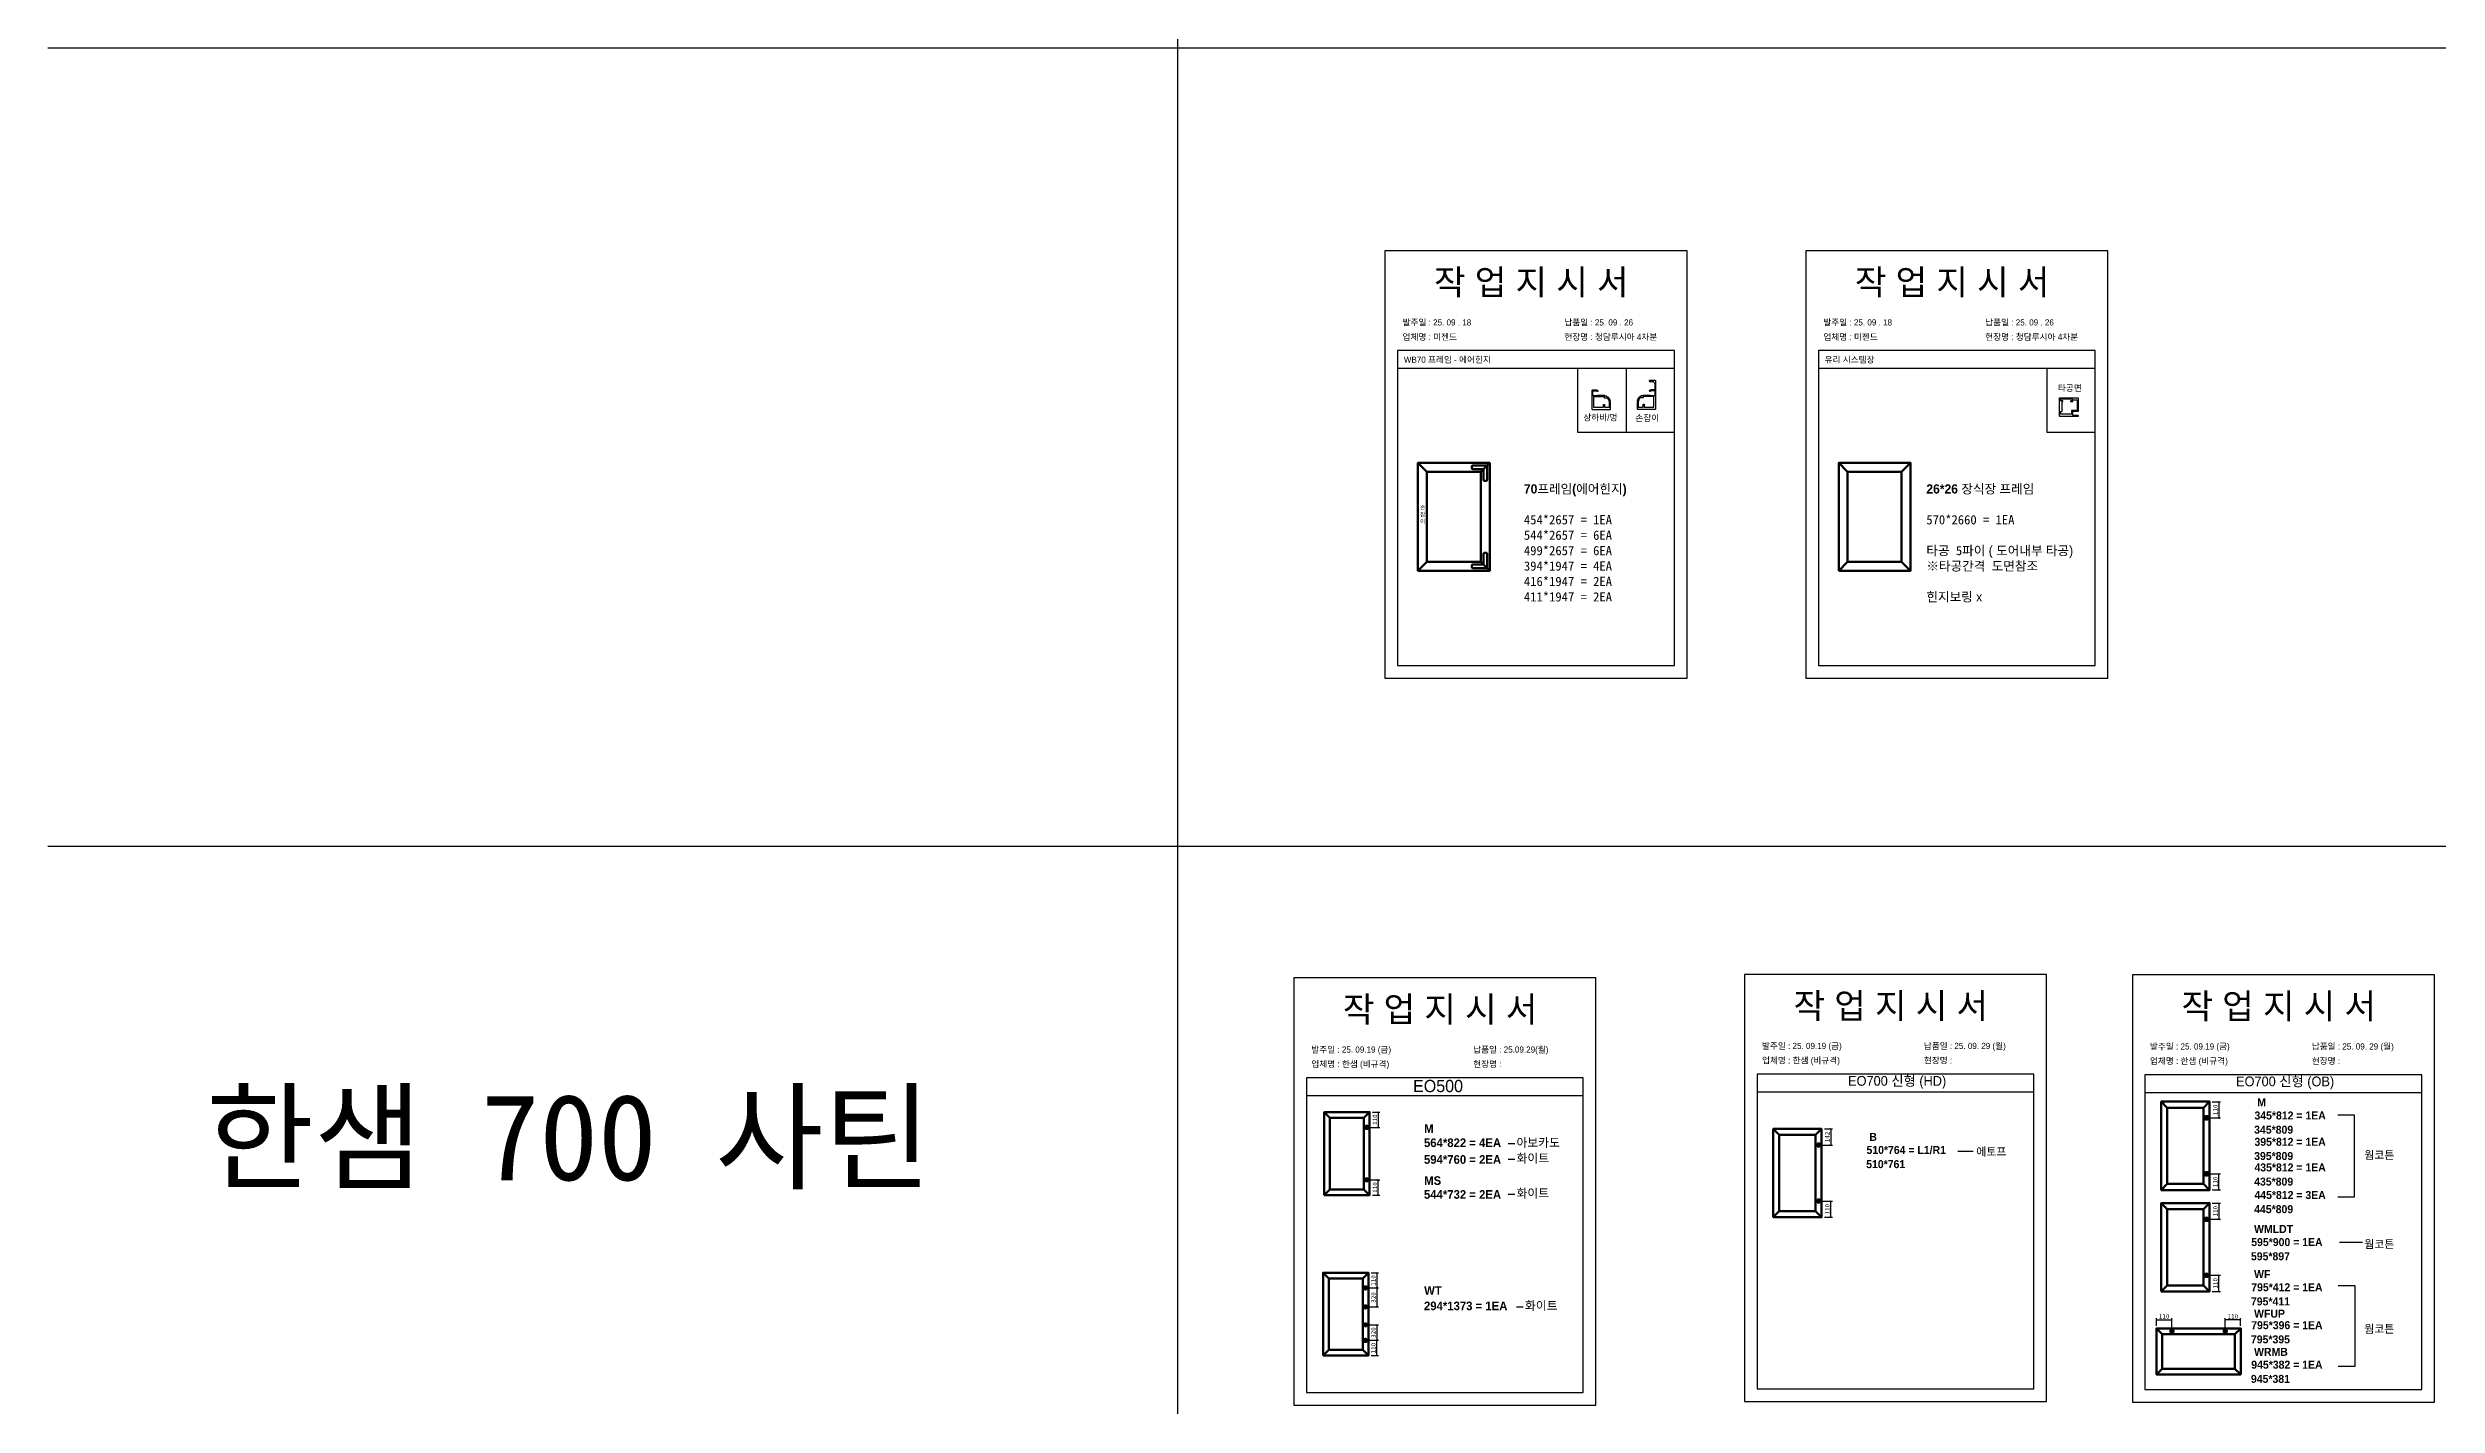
# Model space of a CAD drawing. Header units: millimetres. Extents: x -44117 to 256353, y -2095463 to 65325.
# Drawn here: x 104016 to 117304, y -333208 to -325659 of the extents above; entities that cross this region are included whole.
import ezdxf

# ---------------------------------------------------------------- set-up
doc = ezdxf.new("R2010")
doc.units = ezdxf.units.MM
doc.header["$LTSCALE"] = 10
doc.layers.add('Layer1', color=7, linetype='Continuous', lineweight=70)
doc.styles.add('MtX_Gulim', font='')
doc.styles.get('MtX_Gulim').set_extended_font_data('Gulim', bold=True)
doc.dimstyles.new('ISO-25', dxfattribs={"dimtxt": 2.5, "dimasz": 2.5, "dimexe": 1, "dimexo": 1, "dimtad": 1, "dimtxsty": 'Standard', "dimblk": 'ARCHTICK', "dimcen": 2.5, "dimadec": 0, "dimazin": 0, "dimtfac": 1, "dimtmove": 0, "dimatfit": 3, "dimfxl": 0, "dimarcsym": 0})

# ---------------------------------------------------------------- blocks, each defined once
blk = doc.blocks.new('_ArchTick')
at = {"color": 0, "linetype": 'ByBlock', "const_width": 0.15}
blk.add_lwpolyline([(-0.5, -0.5), (0.5, 0.5)], dxfattribs=at)
blk = doc.blocks.new('*D3401')
at = {"color": 0, "lineweight": -2}
for p, q in [((111366, -331663), (111424, -331663)), ((111382, -331578), (111424, -331578)), ((111414, -331578), (111414, -331663))]:
    blk.add_line(p, q, dxfattribs=at)
at = {"layer": 'Defpoints', "color": 0}
for p in [(111351, -331663), (111367, -331578), (111414, -331663)]:
    blk.add_point(p, dxfattribs=at)
at = {"color": 0, "lineweight": -2, "xscale": 10, "yscale": 10, "zscale": 10}
for p, rotation in [((111414, -331578), 90), ((111414, -331663), 270)]:
    blk.add_blockref('_ArchTick', p, dxfattribs=dict(at, rotation=rotation))
at = {"color": 0, "insert": (111396, -331620), "char_height": 25, "attachment_point": 5, "rotation": 90}
blk.add_mtext('110', dxfattribs=at)
blk = doc.blocks.new('*D3402')
at = {"color": 0, "lineweight": -2}
for p, q in [((111366, -331955), (111424, -331955)), ((111382, -332039), (111424, -332039)), ((111414, -332039), (111414, -331955))]:
    blk.add_line(p, q, dxfattribs=at)
at = {"layer": 'Defpoints', "color": 0}
for p in [(111351, -331955), (111367, -332039), (111414, -331955)]:
    blk.add_point(p, dxfattribs=at)
at = {"color": 0, "lineweight": -2, "xscale": 10, "yscale": 10, "zscale": 10}
for p, rotation in [((111414, -331955), 90), ((111414, -332039), 270)]:
    blk.add_blockref('_ArchTick', p, dxfattribs=dict(at, rotation=rotation))
at = {"color": 0, "insert": (111396, -331997), "char_height": 25, "attachment_point": 5, "rotation": 90}
blk.add_mtext('110', dxfattribs=at)
blk = doc.blocks.new('*D3403')
at = {"color": 0, "lineweight": -2}
for p, q in [((111375, -332472), (111417, -332472)), ((111407, -332472), (111407, -332556)), ((111359, -332556), (111417, -332556))]:
    blk.add_line(p, q, dxfattribs=at)
at = {"layer": 'Defpoints', "color": 0}
for p in [(111360, -332472), (111344, -332556), (111407, -332556)]:
    blk.add_point(p, dxfattribs=at)
at = {"color": 0, "lineweight": -2, "xscale": 10, "yscale": 10, "zscale": 10}
for p, rotation in [((111407, -332472), 90), ((111407, -332556), 270)]:
    blk.add_blockref('_ArchTick', p, dxfattribs=dict(at, rotation=rotation))
at = {"color": 0, "insert": (111388, -332514), "char_height": 25, "attachment_point": 5, "rotation": 90}
blk.add_mtext('110', dxfattribs=at)
blk = doc.blocks.new('*D3404')
at = {"color": 0, "lineweight": -2}
for p, q in [((111359, -332847), (111417, -332847)), ((111407, -332932), (111407, -332847)), ((111375, -332932), (111417, -332932))]:
    blk.add_line(p, q, dxfattribs=at)
at = {"layer": 'Defpoints', "color": 0}
for p in [(111344, -332847), (111407, -332847), (111360, -332932)]:
    blk.add_point(p, dxfattribs=at)
at = {"color": 0, "lineweight": -2, "xscale": 10, "yscale": 10, "zscale": 10}
for p, rotation in [((111407, -332847), 90), ((111407, -332932), 270)]:
    blk.add_blockref('_ArchTick', p, dxfattribs=dict(at, rotation=rotation))
at = {"color": 0, "insert": (111388, -332890), "char_height": 25, "attachment_point": 5, "rotation": 90}
blk.add_mtext('110', dxfattribs=at)
blk = doc.blocks.new('*D3405')
at = {"color": 0, "lineweight": -2}
for p, q in [((111359, -332556), (111417, -332556)), ((111407, -332556), (111407, -332661)), ((111359, -332661), (111417, -332661))]:
    blk.add_line(p, q, dxfattribs=at)
at = {"layer": 'Defpoints', "color": 0}
for p in [(111344, -332556), (111344, -332661), (111407, -332661)]:
    blk.add_point(p, dxfattribs=at)
at = {"color": 0, "lineweight": -2, "xscale": 10, "yscale": 10, "zscale": 10}
for p, rotation in [((111407, -332556), 90), ((111407, -332661), 270)]:
    blk.add_blockref('_ArchTick', p, dxfattribs=dict(at, rotation=rotation))
at = {"color": 0, "insert": (111388, -332609), "char_height": 25, "attachment_point": 5, "rotation": 90}
blk.add_mtext('320', dxfattribs=at)
blk = doc.blocks.new('*D3406')
at = {"color": 0, "lineweight": -2}
for p, q in [((111359, -332761), (111417, -332761)), ((111359, -332847), (111417, -332847)), ((111407, -332761), (111407, -332847))]:
    blk.add_line(p, q, dxfattribs=at)
at = {"layer": 'Defpoints', "color": 0}
for p in [(111344, -332761), (111344, -332847), (111407, -332847)]:
    blk.add_point(p, dxfattribs=at)
at = {"color": 0, "lineweight": -2, "xscale": 10, "yscale": 10, "zscale": 10}
for p, rotation in [((111407, -332761), 90), ((111407, -332847), 270)]:
    blk.add_blockref('_ArchTick', p, dxfattribs=dict(at, rotation=rotation))
at = {"color": 0, "insert": (111388, -332804), "char_height": 25, "attachment_point": 5, "rotation": 90}
blk.add_mtext('320', dxfattribs=at)
blk = doc.blocks.new('*D3407')
at = {"color": 0, "lineweight": -2}
for p, q in [((113896, -331671), (113941, -331671)), ((113931, -331671), (113931, -331761)), ((113879, -331761), (113941, -331761))]:
    blk.add_line(p, q, dxfattribs=at)
at = {"layer": 'Defpoints', "color": 0}
for p in [(113881, -331671), (113864, -331761), (113931, -331761)]:
    blk.add_point(p, dxfattribs=at)
at = {"color": 0, "lineweight": -2, "xscale": 10, "yscale": 10, "zscale": 10}
for p, rotation in [((113931, -331671), 90), ((113931, -331761), 270)]:
    blk.add_blockref('_ArchTick', p, dxfattribs=dict(at, rotation=rotation))
at = {"color": 0, "insert": (113912, -331716), "char_height": 25, "attachment_point": 5, "rotation": 90}
blk.add_mtext('142', dxfattribs=at)
blk = doc.blocks.new('*D3408')
at = {"color": 0, "lineweight": -2}
for p, q in [((113879, -332073), (113941, -332073)), ((113931, -332163), (113931, -332073)), ((113896, -332163), (113941, -332163))]:
    blk.add_line(p, q, dxfattribs=at)
at = {"layer": 'Defpoints', "color": 0}
for p in [(113864, -332073), (113931, -332073), (113881, -332163)]:
    blk.add_point(p, dxfattribs=at)
at = {"color": 0, "lineweight": -2, "xscale": 10, "yscale": 10, "zscale": 10}
for p, rotation in [((113931, -332073), 90), ((113931, -332163), 270)]:
    blk.add_blockref('_ArchTick', p, dxfattribs=dict(at, rotation=rotation))
at = {"color": 0, "insert": (113912, -332118), "char_height": 25, "attachment_point": 5, "rotation": 90}
blk.add_mtext('110', dxfattribs=at)
blk = doc.blocks.new('*D3409')
at = {"color": 0, "lineweight": -2}
for p, q in [((116053, -331520), (116099, -331520)), ((116089, -331520), (116089, -331610)), ((116036, -331610), (116099, -331610))]:
    blk.add_line(p, q, dxfattribs=at)
at = {"layer": 'Defpoints', "color": 0}
for p in [(116038, -331520), (116021, -331610), (116089, -331610)]:
    blk.add_point(p, dxfattribs=at)
at = {"color": 0, "lineweight": -2, "xscale": 10, "yscale": 10, "zscale": 10}
for p, rotation in [((116089, -331520), 90), ((116089, -331610), 270)]:
    blk.add_blockref('_ArchTick', p, dxfattribs=dict(at, rotation=rotation))
at = {"color": 0, "insert": (116070, -331565), "char_height": 25, "attachment_point": 5, "rotation": 90}
blk.add_mtext('110', dxfattribs=at)
blk = doc.blocks.new('*D3410')
at = {"color": 0, "lineweight": -2}
for p, q in [((116036, -331921), (116099, -331921)), ((116089, -332011), (116089, -331921)), ((116053, -332011), (116099, -332011))]:
    blk.add_line(p, q, dxfattribs=at)
at = {"layer": 'Defpoints', "color": 0}
for p in [(116021, -331921), (116089, -331921), (116038, -332011)]:
    blk.add_point(p, dxfattribs=at)
at = {"color": 0, "lineweight": -2, "xscale": 10, "yscale": 10, "zscale": 10}
for p, rotation in [((116089, -331921), 90), ((116089, -332011), 270)]:
    blk.add_blockref('_ArchTick', p, dxfattribs=dict(at, rotation=rotation))
at = {"color": 0, "insert": (116070, -331966), "char_height": 25, "attachment_point": 5, "rotation": 90}
blk.add_mtext('110', dxfattribs=at)
blk = doc.blocks.new('*D3411')
at = {"color": 0, "lineweight": -2}
for p, q in [((115743, -332766), (115743, -332723)), ((115743, -332733), (115829, -332733)), ((115829, -332782), (115829, -332723))]:
    blk.add_line(p, q, dxfattribs=at)
at = {"layer": 'Defpoints', "color": 0}
for p in [(115829, -332733), (115743, -332781), (115829, -332797)]:
    blk.add_point(p, dxfattribs=at)
at = {"color": 0, "lineweight": -2, "xscale": 10, "yscale": 10, "zscale": 10, "rotation": 180}
blk.add_blockref('_ArchTick', (115743, -332733), dxfattribs=at)
at = {"color": 0, "lineweight": -2, "xscale": 10, "yscale": 10, "zscale": 10}
blk.add_blockref('_ArchTick', (115829, -332733), dxfattribs=at)
at = {"color": 0, "insert": (115786, -332714), "char_height": 25, "attachment_point": 5}
blk.add_mtext('110', dxfattribs=at)
blk = doc.blocks.new('*D3412')
at = {"color": 0, "lineweight": -2}
for p, q in [((116125, -332782), (116125, -332723)), ((116211, -332733), (116125, -332733)), ((116211, -332766), (116211, -332723))]:
    blk.add_line(p, q, dxfattribs=at)
at = {"layer": 'Defpoints', "color": 0}
for p in [(116125, -332733), (116125, -332797), (116211, -332781)]:
    blk.add_point(p, dxfattribs=at)
at = {"color": 0, "lineweight": -2, "xscale": 10, "yscale": 10, "zscale": 10, "rotation": 180}
blk.add_blockref('_ArchTick', (116125, -332733), dxfattribs=at)
at = {"color": 0, "lineweight": -2, "xscale": 10, "yscale": 10, "zscale": 10}
blk.add_blockref('_ArchTick', (116211, -332733), dxfattribs=at)
at = {"color": 0, "insert": (116168, -332714), "char_height": 25, "attachment_point": 5}
blk.add_mtext('110', dxfattribs=at)
blk = doc.blocks.new('*D3413')
at = {"color": 0, "lineweight": -2}
for p, q in [((116036, -332174), (116099, -332174)), ((116053, -332084), (116099, -332084)), ((116089, -332084), (116089, -332174))]:
    blk.add_line(p, q, dxfattribs=at)
at = {"layer": 'Defpoints', "color": 0}
for p in [(116021, -332174), (116038, -332084), (116089, -332174)]:
    blk.add_point(p, dxfattribs=at)
at = {"color": 0, "lineweight": -2, "xscale": 10, "yscale": 10, "zscale": 10}
for p, rotation in [((116089, -332084), 90), ((116089, -332174), 270)]:
    blk.add_blockref('_ArchTick', p, dxfattribs=dict(at, rotation=rotation))
at = {"color": 0, "insert": (116070, -332129), "char_height": 25, "attachment_point": 5, "rotation": 90}
blk.add_mtext('110', dxfattribs=at)
blk = doc.blocks.new('*D3414')
at = {"color": 0, "lineweight": -2}
for p, q in [((116036, -332485), (116099, -332485)), ((116053, -332576), (116099, -332576)), ((116089, -332576), (116089, -332485))]:
    blk.add_line(p, q, dxfattribs=at)
at = {"layer": 'Defpoints', "color": 0}
for p in [(116021, -332485), (116038, -332576), (116089, -332485)]:
    blk.add_point(p, dxfattribs=at)
at = {"color": 0, "lineweight": -2, "xscale": 10, "yscale": 10, "zscale": 10}
for p, rotation in [((116089, -332485), 90), ((116089, -332576), 270)]:
    blk.add_blockref('_ArchTick', p, dxfattribs=dict(at, rotation=rotation))
at = {"color": 0, "insert": (116070, -332530), "char_height": 25, "attachment_point": 5, "rotation": 90}
blk.add_mtext('110', dxfattribs=at)

msp = doc.modelspace()

# ---------------------------------------------------------------- linework, layer by layer
at = {"color": 1}
for p, q in [((104015.69829, -325658.66388), (196284.84516, -325658.66388)), ((104015.69829, -325658.66388), (196284.84516, -325658.66388)), ((104015.69829, -330098.6487), (196284.84516, -330098.6487)), ((104015.69829, -330098.6487), (196284.84516, -330098.6487))]:
    msp.add_line(p, q, dxfattribs=at)
for p, q in [((113062.43222, -327343.03474), (111522.43222, -327343.03474)), ((115402.76556, -327343.03474), (113862.76556, -327343.03474)), ((113062.43222, -327443.03474), (111522.43222, -327443.03474)), ((112793.15244, -327443.03474), (112793.15244, -327796.0533)), ((115402.76556, -327443.03474), (113862.76556, -327443.03474)), ((115133.48578, -327443.03474), (115133.48578, -327796.0533)), ((115209.65065, -327622.69221), (115209.65065, -327610.69221)), ((115209.65065, -327610.69221), (115273.65065, -327610.69221)), ((115220.45065, -327622.69221), (115209.65065, -327622.69221)), ((115209.65065, -327696.69221), (115209.65065, -327680.69221)), ((115209.65065, -327680.69221), (115215.65065, -327680.69221)), ((115215.65065, -327626.69221), (115220.45065, -327626.69221)), ((115215.65065, -327626.69221), (115215.65065, -327680.69221)), ((115221.65065, -327625.49221), (115221.65065, -327623.89221)), ((115265.65065, -327623.89221), (115265.65065, -327625.49221)), ((115273.65065, -327622.69221), (115266.85065, -327622.69221)), ((115266.85065, -327626.69221), (115276.45065, -327626.69221)), ((115269.65065, -327677.09221), (115269.65065, -327681.89221)), ((115269.65065, -327681.89221), (115269.65065, -327696.69221)), ((115269.65065, -327681.89221), (115269.65065, -327681.89221)), ((115275.65065, -327675.89221), (115270.85065, -327675.89221)), ((115273.65065, -327610.69221), (115273.65065, -327622.69221)), ((115301.65065, -327675.89221), (115275.65065, -327675.89221)), ((115277.65065, -327625.49221), (115277.65065, -327616.69221)), ((115277.65065, -327616.69221), (115301.65065, -327616.69221)), ((115301.65065, -327616.69221), (115301.65065, -327675.89221)), ((115133.48578, -327796.0533), (115402.76556, -327796.0533)), ((115269.65065, -327696.69221), (115209.65065, -327696.69221)), ((112555.17333, -331387.18216), (111015.17333, -331387.18216)), ((115061.42678, -331366.94316), (113521.42678, -331366.94316)), ((117219.04541, -331369.87759), (115679.04541, -331369.87759)), ((112555.17333, -331487.18216), (111015.17333, -331487.18216)), ((115061.42678, -331466.94316), (113521.42678, -331466.94316)), ((117219.04541, -331469.87759), (115679.04541, -331469.87759)), ((112174.00519, -331755.22695), (112136.86725, -331755.22695)), ((114638.95797, -331795.06569), (114723.58277, -331795.06569)), ((112174.00519, -331842.08575), (112136.86725, -331842.08575)), ((112174.00519, -332036.57125), (112136.86725, -332036.57125)), ((116760.66478, -332302.13203), (116887.95017, -332302.13203)), ((112220.91627, -332662.63867), (112183.77833, -332662.63867))]:
    msp.add_line(p, q)
for p in [(110300.49669, 21924.9366), (110300.49669, 14161.07811), (110300.49669, 18584.38997), (110300.49669, 10820.53148), (110300.49669, 18627.87121), (110300.49669, 10864.01272), (110300.49669, 15287.32457), (110300.49669, 7523.46608), (110300.49669, 3746.75115), (110300.49669, 21924.9366), (110300.49669, 14161.07811), (110300.49669, 18584.38997), (110300.49669, 10820.53148), (110300.49669, 18627.87121), (110300.49669, 10864.01272), (110300.49669, 15287.32457), (110300.49669, 7523.46608), (110300.49669, 3746.75115), (110300.49669, 21924.9366), (110300.49669, 14161.07811), (110300.49669, 18584.38997), (110300.49669, 10820.53148), (110300.49669, 18627.87121), (110300.49669, 10864.01272), (110300.49669, 15287.32457), (110300.49669, 7523.46608), (110300.49669, 3746.75115), (110300.49669, 21924.9366), (110300.49669, 14161.07811), (110300.49669, 18584.38997), (110300.49669, 10820.53148), (110300.49669, 18627.87121), (110300.49669, 10864.01272), (110300.49669, 15287.32457), (110300.49669, 7523.46608), (110300.49669, 3746.75115), (110300.49669, 21924.9366), (110300.49669, 14161.07811), (110300.49669, 18584.38997), (110300.49669, 10820.53148), (110300.49669, 18627.87121), (110300.49669, 10864.01272), (110300.49669, 15287.32457), (110300.49669, 7523.46608), (110300.49669, 3746.75115), (110300.49669, 21924.9366), (110300.49669, 14161.07811), (110300.49669, 18584.38997), (110300.49669, 10820.53148), (110300.49669, 18627.87121), (110300.49669, 10864.01272), (110300.49669, 15287.32457), (110300.49669, 7523.46608), (110300.49669, 3746.75115), (110300.49669, 21924.9366), (110300.49669, 14161.07811), (110300.49669, 18584.38997), (110300.49669, 10820.53148), (110300.49669, 18627.87121), (110300.49669, 10864.01272), (110300.49669, 15287.32457), (110300.49669, 7523.46608), (110300.49669, 3746.75115), (110300.49669, 21924.9366), (110300.49669, 14161.07811), (110300.49669, 18584.38997), (110300.49669, 10820.53148), (110300.49669, 18627.87121), (110300.49669, 10864.01272), (110300.49669, 15287.32457), (110300.49669, 7523.46608), (110300.49669, 3746.75115), (110300.49669, 21924.9366), (110300.49669, 14161.07811), (110300.49669, 18584.38997), (110300.49669, 10820.53148), (110300.49669, 18627.87121), (110300.49669, 10864.01272), (110300.49669, 15287.32457), (110300.49669, 7523.46608), (110300.49669, 3746.75115), (110300.49669, 21924.9366), (110300.49669, 14161.07811), (110300.49669, 18584.38997), (110300.49669, 10820.53148), (110300.49669, 18627.87121), (110300.49669, 10864.01272), (110300.49669, 15287.32457), (110300.49669, 7523.46608), (110300.49669, 3746.75115), (110300.49669, 12702.87182), (110300.49669, 4939.01333), (110300.49669, 9362.32519), (110300.49669, 1598.4667), (110300.49669, 9405.80642), (110300.49669, 1641.94794), (110300.49669, 6065.25979), (110300.49669, -1698.5987), (110300.49669, -5475.31363), (110300.49669, 12702.87182), (110300.49669, 4939.01333), (110300.49669, 9362.32519), (110300.49669, 1598.4667), (110300.49669, 9405.80642), (110300.49669, 1641.94794), (110300.49669, 6065.25979), (110300.49669, -1698.5987), (110300.49669, -5475.31363), (110300.49669, 12702.87182), (110300.49669, 4939.01333), (110300.49669, 9362.32519), (110300.49669, 1598.4667), (110300.49669, 9405.80642), (110300.49669, 1641.94794), (110300.49669, 6065.25979), (110300.49669, -1698.5987), (110300.49669, -5475.31363), (110300.49669, 12702.87182), (110300.49669, 4939.01333), (110300.49669, 9362.32519), (110300.49669, 1598.4667), (110300.49669, 9405.80642), (110300.49669, 1641.94794), (110300.49669, 6065.25979), (110300.49669, -1698.5987), (110300.49669, -5475.31363), (110300.49669, 12702.87182), (110300.49669, 4939.01333), (110300.49669, 9362.32519), (110300.49669, 1598.4667), (110300.49669, 9405.80642), (110300.49669, 1641.94794), (110300.49669, 6065.25979), (110300.49669, -1698.5987), (110300.49669, -5475.31363)]:
    msp.add_xline(p, (0, 1), dxfattribs=at)
for points in [[(111452.43222, -329163.86501), (113132.43222, -329163.86501), (113132.43222, -326787.86501), (111452.43222, -326787.86501)], [(113792.76556, -329163.86501), (115472.76556, -329163.86501), (115472.76556, -326787.86501), (113792.76556, -326787.86501)], [(113062.43222, -327443.03474), (112523.87266, -327443.03474), (112523.87266, -327796.0533), (113062.43222, -327796.0533)], [(110945.17333, -333208.01244), (112625.17333, -333208.01244), (112625.17333, -330832.01244), (110945.17333, -330832.01244)], [(113451.42678, -333187.77344), (115131.42678, -333187.77344), (115131.42678, -330811.77344), (113451.42678, -330811.77344)], [(115609.04541, -333190.70787), (117289.04541, -333190.70787), (117289.04541, -330814.70787), (115609.04541, -330814.70787)]]:
    msp.add_lwpolyline(points, close=True)
for points in [[(111522.43222, -327343.03474), (111522.43222, -329093.86501), (113062.43222, -329093.86501), (113062.43222, -327343.03474)], [(113862.76556, -327343.03474), (113862.76556, -329093.86501), (115402.76556, -329093.86501), (115402.76556, -327343.03474)], [(111015.17333, -331387.18216), (111015.17333, -333138.01244), (112555.17333, -333138.01244), (112555.17333, -331387.18216)], [(113521.42678, -331366.94316), (113521.42678, -333117.77344), (115061.42678, -333117.77344), (115061.42678, -331366.94316)], [(115679.04541, -331369.87759), (115679.04541, -333120.70787), (117219.04541, -333120.70787), (117219.04541, -331369.87759)], [(116751.53257, -331593.3846), (116841.8364, -331593.3846), (116841.8364, -332051.354), (116751.53257, -332051.354)], [(116753.78449, -332542.94223), (116846.66842, -332542.94223), (116846.66842, -332993.60131), (116753.78449, -332993.60131)]]:
    msp.add_lwpolyline(points)
at = {"color": 7}
for points in [[(112931.04535, -327513.85649, 0.2301863539), (112933.14395, -327513.85649, -0.2466321039), (112935.00374, -327513.83464, 0.118515719), (112936.09465, -327514.0969), (112938.12248, -327514.0969, -0.4173893777), (112952.19324, -327528.01608), (112952.19324, -327561.3034), (112930.39087, -327561.3034), (112923.0267, -327565.36075, 0.855700792), (112923.39324, -327567.7034), (112928.19324, -327567.7034, 0.4142135624), (112929.39324, -327566.5034), (112929.39324, -327566.1034, -0.4142135624), (112930.19324, -327565.3034), (112952.19324, -327565.3034, -0.4142135624), (112953.39324, -327566.5034), (112953.39324, -327592.9034, -0.4142135624), (112952.19324, -327594.1034), (112930.19324, -327594.1034, -0.4142135624), (112929.39324, -327593.3034), (112929.39324, -327592.9034, 0.4142135624), (112928.19324, -327591.7034), (112891.00337, -327591.7034, 0.0308511276), (112886.47503, -327591.98307, 0.4241230691), (112885.43747, -327593.36167, -0.4043730092), (112884.47981, -327594.72762, 0.022416536), (112881.48203, -327595.44732, -0.4043730092), (112880.00862, -327594.66503, 0.424123069), (112878.45827, -327593.90773, 0.022416536), (112875.41127, -327595.16984, 0.4241230691), (112874.8505, -327596.80159, -0.4043730092), (112874.36181, -327598.39662, 0.022416536), (112871.73315, -327600.00746, -0.4043730092), (112870.09011, -327599.71876, 0.424123069), (112868.38162, -327599.47761, 0.022416536), (112865.87376, -327601.61952, 0.4241230691), (112865.84468, -327603.3447, -0.4043730092), (112865.8728, -327605.01267, 0.022416536), (112863.87057, -327607.35698, -0.4043730092), (112862.21874, -327607.59013, 0.424123069), (112860.51935, -327607.88874, 0.022416536), (112858.79612, -327610.70079, 0.4241230691), (112859.30157, -327612.35052, -0.4043730092), (112859.84374, -327613.92817, 0.022416536), (112858.66394, -327616.77646, -0.4043730092), (112857.165, -327617.50864, 0.4241230691), (112855.64106, -327618.31777, 0.022416536), (112854.87115, -327621.5247, 0.424123069), (112855.86165, -327622.9375, -0.4043730092), (112856.86481, -327624.27038, 0.022416536), (112856.62292, -327627.34385, -0.4043730092), (112855.4236, -327628.5034), (112855.40337, -327628.5034, 0.4142135624), (112854.20337, -327629.7034), (112854.20337, -327666.4969, 0.4142135624), (112856.20337, -327668.4969), (112956.19324, -327668.4969, 0.4142135624), (112958.19324, -327666.4969), (112958.19324, -327511.2969, 0.4142135624), (112956.19324, -327509.2969), (112924.19324, -327509.2969, 0.4142135624), (112922.19324, -327511.2969), (112922.19324, -327512.0969, 0.4142135624), (112924.19324, -327514.0969, 0.1244779229), (112925.14395, -327513.85649, -0.2466321039), (112927.00374, -327513.83464, 0.2404082058), (112929.18556, -327513.83464, -0.2466321039), (112931.04535, -327513.85649)], [(112887.39324, -327598.1034), (112887.39324, -327605.3034), (112871.35853, -327605.3034, 0.2205202393), (112860.60337, -327628.5034), (112860.60337, -327656.5034), (112888.19324, -327656.5034), (112888.19324, -327641.3034, -0.4142135624), (112888.99324, -327640.5034), (112892.59324, -327640.5034, -0.4142135624), (112893.39324, -327641.3034), (112893.39324, -327656.5034), (112948.19324, -327656.5034), (112948.19324, -327598.1034), (112887.39324, -327598.1034)], [(112887.39324, -327598.1034), (112887.39324, -327605.3034), (112871.35853, -327605.3034, 0.2205202393), (112860.60337, -327628.5034), (112860.60337, -327656.5034), (112888.19324, -327656.5034), (112888.19324, -327641.3034, -0.4142135624), (112888.99324, -327640.5034), (112892.59324, -327640.5034, -0.4142135624), (112893.39324, -327641.3034), (112893.39324, -327656.5034), (112948.19324, -327656.5034), (112948.19324, -327598.1034), (112887.39324, -327598.1034)]]:
    msp.add_lwpolyline(points, format="xyb", close=True, dxfattribs=at)
for points in [[(112604.79317, -327669.60003), (112704.78304, -327669.60003, 0.4142135624), (112706.78304, -327667.60003), (112706.78304, -327630.80653, 0.4142135624), (112705.58304, -327629.60653), (112705.56281, -327629.60653, -0.4043730092), (112704.36349, -327628.44698, 0.022416536), (112704.12161, -327625.37352, -0.4043730092), (112705.12477, -327624.04063, 0.424123069), (112706.11527, -327622.62784, 0.022416536), (112705.34535, -327619.42091, 0.424123069), (112703.82141, -327618.61178, -0.4043730092), (112702.32247, -327617.87959, 0.022416536), (112701.14267, -327615.0313, -0.4043730092), (112701.68485, -327613.45366, 0.424123069), (112702.1903, -327611.80393, 0.022416536), (112700.46707, -327608.99187, 0.424123069), (112698.76768, -327608.69327, -0.4043730092), (112697.11585, -327608.46012, 0.022416536), (112695.11362, -327606.11581, -0.4043730092), (112695.14174, -327604.44784, 0.4241230691), (112695.11266, -327602.72266, 0.022416536), (112692.60479, -327600.58074, 0.424123069), (112690.89631, -327600.8219, -0.4043730092), (112689.25327, -327601.1106, 0.022416536), (112686.62461, -327599.49975, -0.4043730092), (112686.13592, -327597.90473, 0.424123069), (112685.57515, -327596.27297, 0.022416536), (112682.52814, -327595.01086, 0.4241230691), (112680.9778, -327595.76816, -0.4043730092), (112679.50439, -327596.55046, 0.022416536), (112676.50661, -327595.83076, -0.4043730092), (112675.54895, -327594.46481, 0.424123069), (112674.51138, -327593.08621, 0.0308511276), (112669.98304, -327592.80653), (112632.79317, -327592.80653, 0.4142135624), (112631.59317, -327594.00653), (112631.59317, -327594.40653, -0.4142135624), (112630.79317, -327595.20653), (112608.79317, -327595.20653, -0.4142135624), (112607.59317, -327594.00653), (112607.59317, -327567.60653, -0.4142135624), (112608.79317, -327566.40653), (112630.79317, -327566.40653, -0.4142135624), (112631.59317, -327567.20653), (112631.59317, -327567.60653, 0.4142135624), (112632.79317, -327568.80653), (112637.59317, -327568.80653, 0.855700792), (112637.95972, -327566.46388), (112630.59555, -327562.40653), (112606.79317, -327562.40653, 0.4142135624), (112602.79317, -327566.40653), (112602.79317, -327667.60003, 0.4142135623), (112604.79317, -327669.60003)], [(112673.59317, -327606.40653), (112673.59317, -327599.20653), (112612.79317, -327599.20653), (112612.79317, -327657.60653), (112667.59317, -327657.60653), (112667.59317, -327642.40653, -0.4142135624), (112668.39317, -327641.60653), (112671.99317, -327641.60653, -0.4142135624), (112672.79317, -327642.40653), (112672.79317, -327657.60653), (112700.38304, -327657.60653), (112700.38304, -327629.60653, 0.2205202393), (112689.62789, -327606.40653), (112673.59317, -327606.40653)]]:
    msp.add_lwpolyline(points, format="xyb", close=True)
msp.add_lwpolyline([(115306.45065, -327702.69169, -0.4142135624), (115307.65065, -327703.89169), (115307.65065, -327707.49221, -0.4142135624), (115306.45065, -327708.69221), (115205.65065, -327708.69221, -0.4142135624), (115203.65065, -327706.69221), (115203.65065, -327606.69221, -0.4142135624), (115205.65065, -327604.69221), (115305.65065, -327604.69221, -0.4142135624), (115307.65065, -327606.69221), (115307.65065, -327679.89221, -0.4142135624), (115305.65065, -327681.89221), (115275.65065, -327681.89221), (115275.65065, -327702.69221), (115306.45065, -327702.69221)], format="xyb")
for centre, start, end in [((115220.45065, -327623.89221), 360, 90), ((115220.45065, -327625.49221), 270, 0), ((115266.85065, -327623.89221), 90, 180), ((115266.85065, -327625.49221), 180, 270), ((115270.85065, -327677.09221), 90, 180), ((115276.45065, -327625.49221), 270, 0)]:
    msp.add_arc(centre, 1.2, start, end)
at = {"layer": 'Layer1'}
for p, q in [((111685.13405, -328017.15254), (111635.13405, -327967.15254)), ((111985.13405, -328017.15254), (112035.13405, -327967.15254)), ((112035.13405, -327967.15254), (111985.13405, -328017.15254)), ((114025.46739, -328017.15254), (113975.46739, -327967.15254)), ((114325.46739, -328017.15254), (114375.46739, -327967.15254)), ((111685.13405, -328517.15254), (111635.13405, -328567.15254)), ((112035.13405, -328567.15254), (111985.13405, -328517.15254)), ((114025.46739, -328517.15254), (113975.46739, -328567.15254)), ((114325.46739, -328517.15254), (114375.46739, -328567.15254)), ((115802.72669, -331553.22205), (115769.07105, -331519.56642)), ((116004.66051, -331553.22205), (116038.31615, -331519.56642)), ((111146.26541, -331609.68905), (111114.70958, -331578.13321)), ((111335.60042, -331609.68905), (111367.15626, -331578.13321)), ((111351.0404, -331649.52779), (111351.0404, -331675.76086)), ((113645.10806, -331704.68632), (113611.45242, -331671.03068)), ((113847.04188, -331704.68632), (113880.69751, -331671.03068)), ((116021.1279, -331595.71176), (116021.1279, -331623.69045)), ((113863.50926, -331747.17602), (113863.50926, -331775.15471)), ((111351.0404, -331967.86028), (111351.0404, -331941.6272)), ((116021.1279, -331935.22686), (116021.1279, -331907.24817)), ((111114.70958, -332039.25485), (111146.26541, -332007.69902)), ((111367.15626, -332039.25485), (111335.60042, -332007.69902)), ((111335.60042, -332007.69902), (111367.15626, -332039.25485)), ((113863.50926, -332086.69112), (113863.50926, -332058.71243)), ((115769.07105, -332011.3722), (115802.72669, -331977.71656)), ((116038.31615, -332011.3722), (116004.66051, -331977.71656)), ((116004.66051, -331977.71656), (116038.31615, -332011.3722)), ((113611.45242, -332162.83646), (113645.10806, -332129.18083)), ((113880.69751, -332162.83646), (113847.04188, -332129.18083)), ((113847.04188, -332129.18083), (113880.69751, -332162.83646)), ((115802.72669, -332117.40594), (115769.07105, -332083.75031)), ((116004.66051, -332117.40594), (116038.31615, -332083.75031)), ((116021.1279, -332159.89565), (116021.1279, -332187.87434)), ((111139.46883, -332503.04986), (111107.97341, -332471.55443)), ((111328.44137, -332503.04986), (111359.93679, -332471.55443)), ((116021.1279, -332499.41075), (116021.1279, -332471.43206)), ((111343.85178, -332542.81233), (111343.85178, -332568.99518)), ((115769.07105, -332575.55609), (115802.72669, -332541.90045)), ((116038.31615, -332575.55609), (116004.66051, -332541.90045)), ((116004.66051, -332541.90045), (116038.31615, -332575.55609)), ((111343.85178, -332648.21435), (111343.85178, -332674.3972)), ((111343.85178, -332747.78761), (111343.85178, -332773.97046)), ((111343.85178, -332860.53538), (111343.85178, -332834.35253)), ((115774.82198, -332812.71889), (115742.75866, -332780.65556)), ((115815.30142, -332797.0306), (115841.95638, -332797.0306)), ((116138.75341, -332797.0306), (116112.09845, -332797.0306)), ((116211.29617, -332780.65556), (116179.23285, -332812.71889)), ((116179.23285, -332812.71889), (116211.29617, -332780.65556)), ((111107.97341, -332931.79327), (111139.46883, -332900.29785)), ((111359.93679, -332931.79327), (111328.44137, -332900.29785)), ((111328.44137, -332900.29785), (111359.93679, -332931.79327)), ((115774.82198, -333005.09883), (115742.75866, -333037.16216)), ((116211.29617, -333037.16216), (116179.23285, -333005.09883))]:
    msp.add_line(p, q, dxfattribs=at)
for points in [[(111635.13405, -328567.15254), (112035.13405, -328567.15254), (112035.13405, -327967.15254), (111635.13405, -327967.15254)], [(111685.13405, -328517.15254), (111985.13405, -328517.15254), (111985.13405, -328017.15254), (111685.13405, -328017.15254)], [(113975.46739, -328567.15254), (114375.46739, -328567.15254), (114375.46739, -327967.15254), (113975.46739, -327967.15254)], [(114025.46739, -328517.15254), (114325.46739, -328517.15254), (114325.46739, -328017.15254), (114025.46739, -328017.15254)], [(115769.07105, -332011.3722), (116038.31615, -332011.3722), (116038.31615, -331519.56642), (115769.07105, -331519.56642)], [(111114.70958, -332039.25485), (111367.15626, -332039.25485), (111367.15626, -331578.13321), (111114.70958, -331578.13321)], [(111146.26541, -332007.69902), (111335.60042, -332007.69902), (111335.60042, -331609.68905), (111146.26541, -331609.68905)], [(111364.15694, -331662.64433), (111337.92386, -331662.64433)], [(113611.45242, -332162.83646), (113880.69751, -332162.83646), (113880.69751, -331671.03068), (113611.45242, -331671.03068)], [(115802.72669, -331977.71656), (116004.66051, -331977.71656), (116004.66051, -331553.22205), (115802.72669, -331553.22205)], [(116035.11724, -331609.7011), (116007.13855, -331609.7011)], [(113645.10806, -332129.18083), (113847.04188, -332129.18083), (113847.04188, -331704.68632), (113645.10806, -331704.68632)], [(113877.49861, -331761.16537), (113849.51992, -331761.16537)], [(116035.11724, -331921.23751), (116007.13855, -331921.23751)], [(111364.15694, -331954.74374), (111337.92386, -331954.74374)], [(113877.49861, -332072.70178), (113849.51992, -332072.70178)], [(115769.07105, -332575.55609), (116038.31615, -332575.55609), (116038.31615, -332083.75031), (115769.07105, -332083.75031)], [(115802.72669, -332541.90045), (116004.66051, -332541.90045), (116004.66051, -332117.40594), (115802.72669, -332117.40594)], [(116035.11724, -332173.88499), (116007.13855, -332173.88499)], [(111107.97341, -332931.79327), (111359.93679, -332931.79327), (111359.93679, -332471.55443), (111107.97341, -332471.55443)], [(111139.46883, -332900.29785), (111328.44137, -332900.29785), (111328.44137, -332503.04986), (111139.46883, -332503.04986)], [(111356.94321, -332555.90376), (111330.76036, -332555.90376)], [(116035.11724, -332485.4214), (116007.13855, -332485.4214)], [(111356.94321, -332661.30577), (111330.76036, -332661.30577)], [(111356.94321, -332760.87903), (111330.76036, -332760.87903)], [(111356.94321, -332847.44395), (111330.76036, -332847.44395)], [(116211.29617, -333037.16216), (116211.29617, -332780.65556), (115742.75866, -332780.65556), (115742.75866, -333037.16216)], [(116179.23285, -333005.09883), (116179.23285, -332812.71889), (115774.82198, -332812.71889), (115774.82198, -333005.09883)], [(115828.6289, -332783.70312), (115828.6289, -332810.35808)], [(116125.42593, -332783.70312), (116125.42593, -332810.35808)]]:
    msp.add_lwpolyline(points, close=True, dxfattribs=at)
for points in [[(112015.13405, -328067.15254), (112005.13405, -328067.15254, -0.4142135624), (112000.13405, -328062.15254), (112000.13405, -328002.15254), (111940.13405, -328002.15254, -0.4142135624), (111935.13405, -327997.15254), (111935.13405, -327987.15254, -0.4142135624), (111940.13405, -327982.15254), (112020.13405, -327982.15254), (112020.13405, -328062.15254, -0.4142135624)], [(112015.13405, -328467.15254), (112005.13405, -328467.15254, 0.4142135624), (112000.13405, -328472.15254), (112000.13405, -328532.15254), (111940.13405, -328532.15254, 0.4142135624), (111935.13405, -328537.15254), (111935.13405, -328547.15254, 0.4142135624), (111940.13405, -328552.15254), (112020.13405, -328552.15254), (112020.13405, -328472.15254, 0.4142135624)]]:
    msp.add_lwpolyline(points, format="xyb", close=True, dxfattribs=at)
for centre, radius in [((111351.0404, -331662.64433), 8.74436), ((116021.1279, -331609.7011), 9.32623), ((113863.50926, -331761.16537), 9.32623), ((111351.0404, -331954.74374), 8.74436), ((116021.1279, -331921.23751), 9.32623), ((113863.50926, -332072.70178), 9.32623), ((116021.1279, -332173.88499), 9.32623), ((116021.1279, -332485.4214), 9.32623), ((111343.85178, -332555.90376), 8.72762), ((111343.85178, -332661.30577), 8.72762), ((111343.85178, -332760.87903), 8.72762), ((111343.85178, -332847.44395), 8.72762), ((115828.6289, -332797.0306), 8.88499), ((116125.42593, -332797.0306), 8.88499)]:
    msp.add_circle(centre, radius, dxfattribs=at)

# ---------------------------------------------------------------- texts
at = {"linetype": 'Continuous', "style": 'MtX_Gulim'}
for s, height, p in [('M', 44.50828, (116303.62498, -331546.21774)), ('M', 48.14284, (111670.31835, -331693.38921)), ('345*812 = 1EA', 44.508282, (116287.82135, -331618.94508)), ('564*822 = 4EA', 48.1428372, (111669.19484, -331772.31008)), ('화이트', 48.142837, (112183.89413, -331858.67922)), ('아보카도', 48.142837, (112183.89413, -331771.82043)), ('510*764 = L1/R1', 44.508282, (114130.20272, -331810.72355)), ('B', 44.50828, (114146.00634, -331737.99621)), ('에토프', 44.508282, (114740.89238, -331820.26556)), ('395*812 = 1EA', 44.508282, (116287.82135, -331765.42003)), ('웜코튼', 44.508282, (116898.51102, -331839.19602)), ('594*760 = 2EA', 48.1428372, (111669.19484, -331865.41939)), ('MS', 48.142837, (111670.31835, -331982.67419)), ('435*812 = 1EA', 44.508282, (116287.82135, -331907.86357)), ('544*732 = 2EA', 48.1428372, (111669.19484, -332059.90489)), ('화이트', 48.142837, (112183.89413, -332053.16473)), ('445*812 = 3EA', 44.508282, (116287.82135, -332061.05755)), ('WMLDT', 44.508282, (116285.76132, -332250.27074)), ('595*900 = 1EA', 44.508282, (116269.95769, -332322.99809)), ('웜코튼', 44.508282, (116898.51102, -332334.57699)), ('WF', 44.508282, (116285.76132, -332501.40138)), ('WT', 48.142837, (111670.31835, -332594.08189)), ('795*412 = 1EA', 44.508282, (116269.95769, -332574.12872)), ('294*1373 = 1EA', 48.1428372, (111669.19484, -332679.7218)), ('화이트', 48.142837, (112230.80521, -332679.23215)), ('795*396 = 1EA', 44.508282, (116269.95769, -332785.1064)), ('WFUP', 44.508282, (116285.76132, -332720.71066)), ('웜코튼', 44.508282, (116898.51102, -332805.87695)), ('945*382 = 1EA', 44.508282, (116269.95769, -333004.95321)), ('WRMB', 44.508282, (116285.76132, -332933.56968))]:
    msp.add_text(s, height=height, dxfattribs=at).set_placement(p)
at = {"color": 242, "linetype": 'Continuous', "true_color": 0xcd2027, "style": 'MtX_Gulim'}
for s, p in [('345*809', (116286.16447, -331697.82633)), ('395*809', (116286.16447, -331844.30128)), ('510*761', (114128.54584, -331889.6048)), ('435*809', (116286.16447, -331986.74481)), ('445*809', (116286.16447, -332139.9388)), ('595*897', (116268.30081, -332401.87933)), ('795*411', (116268.30081, -332653.00996)), ('795*395', (116268.30081, -332863.98765)), ('945*381', (116268.30081, -333083.83446))]:
    msp.add_text(s, height=44.508282, dxfattribs=at).set_placement(p)
at = {"attachment_point": 1}
for s, width, gutter_width, heights, insert, char_height in [('{\\fGulim|b0|i0|c129|p50;작 업 지 시 서}', 3307.3198183, 12.5, [-155.84554], (111725.23883, -326892.02753), 140), ('{\\fGulim|b0|i0|c129|p50;작 업 지 시 서}', 3307.3198183, 12.5, [-155.84554], (114065.57216, -326892.02753), 140), ('{\\fGulim|b0|i0|c129|p50;업체명 : 미젠드}', 3307.3198183, 12.5, [33.33016], (111550.02947, -327249.40412), 34.3), ('{\\fGulim|b0|i0|c129|p50;발주일 : 25. 09 . 18}', 3307.3198183, 12.5, [34.50412], (111550.02947, -327168.74795), 34.3), ('{\\fGulim|b0|i0|c129|p50;현장명 : 청담루시아 4차분}', 3307.3198183, 12.5, [47.18059], (112450.00746, -327249.40412), 34.3), ('{\\fGulim|b0|i0|c129|p50;납품일 : 25. 09 . 26}', 3307.3198183, 12.5, [-37.67976], (112450.00746, -327168.74795), 34.3), ('{\\fGulim|b0|i0|c129|p50;업체명 : 미젠드}', 3307.3198183, 12.5, [33.33016], (113890.36281, -327249.40412), 34.3), ('{\\fGulim|b0|i0|c129|p50;발주일 : 25. 09 . 18}', 3307.3198183, 12.5, [34.50412], (113890.36281, -327168.74795), 34.3), ('{\\fGulim|b0|i0|c129|p50;현장명 : 청담루시아 4차분}', 3307.3198183, 12.5, [47.18059], (114790.34079, -327249.40412), 34.3), ('{\\fGulim|b0|i0|c129|p50;납품일 : 25. 09 . 26}', 3307.3198183, 12.5, [-37.67976], (114790.34079, -327168.74795), 34.3), ('{\\fGulim|b0|i0|c129|p50;WB70 프레임 - 에어힌지}', 3307.3198183, 12.5, [-38.22783], (111557.07168, -327376.07022), 34.3), ('{\\fGulim|b0|i0|c129|p50;유리 시스템장}', 3307.3198183, 12.5, [-38.31917], (113897.40501, -327376.07022), 34.3), ('{\\fGulim|b0|i0|c129|p50;타공면}', 3307.3198183, 12.5, [33.33016], (115194.94823, -327533.49708), 34.3), ('{\\fGulim|b0|i0|c129|p50;상하바/멍}', 3307.3198183, 12.5, [-41.60759], (112555.6, -327697.59619), 34.3), ('{\\fGulim|b0|i0|c129|p50;손잡이}', 3307.3198183, 12.5, [-38.18216], (112844.67515, -327700.08295), 34.3), ('{\\fGulim|b1|i0|c129|p50;70프레임(에어힌지)}\\P\\P454*2657 = 1EA\\P544*2657 = 6EA\\P499*2657 = 6EA\\P394*1947 = 4EA\\P416*1947 = 2EA\\P411*1947 = 2EA', 3307.3198183, 12.5, [-657.55278], (112224.88113, -328086.20773), 51.45), ('{\\fGulim|b1|i0|c129|p50;26*26 장식장 프레임}\\P\\P570*2660 = 1EA\\P\\P{\\fGulim|b0|i0|c129|p50;타공} 5{\\fGulim|b0|i0|c129|p50;파이 ( 도어내부 타공)\\P※타공간격} {\\fGulim|b0|i0|c129|p50;도면참조\\P\\P힌지보링 x}', 3307.3198183, 12.5, [-668.33174], (114463.00183, -328086.20773), 51.45), ('{\\fGulim|b0|i0|c129|p50;손\\P잡\\P이}', 291.2862081, 12.5, [-105.28252], (111647.57437, -328203.9576), 23.205), ('{\\fGulim|b0|i0|c129|p50;작 업 지 시 서}', 3307.3198183, 12.5, [-155.84554], (111217.97994, -330936.17495), 140), ('{\\fGulim|b0|i0|c129|p50;작 업 지 시 서}', 3307.3198183, 12.5, [-155.84554], (113724.23339, -330915.93595), 140), ('{\\fGulim|b0|i0|c129|p50;작 업 지 시 서}', 3307.3198183, 12.5, [-155.84554], (115881.85202, -330918.87038), 140), ('{\\fGulim|b0|i0|c129|p50;발주일 : 25. 09.19 (금)}', 3307.3198183, 12.5, [34.50412], (111042.77058, -331212.89537), 34.3), ('{\\fGulim|b0|i0|c129|p50;납품일 : 25.09.29(월)}', 3307.3198183, 12.5, [37.67976], (111942.74857, -331212.89537), 34.3), ('{\\fGulim|b0|i0|c129|p50;업체명 : 한샘 (비규격)}', 3307.3198183, 12.5, [36.11279], (113549.02403, -331273.31255), 34.3), ('{\\fGulim|b0|i0|c129|p50;발주일 : 25. 09.19 (금)}', 3307.3198183, 12.5, [34.50412], (113549.02403, -331192.65637), 34.3), ('{\\fGulim|b0|i0|c129|p50;현장명 : }', 3307.3198183, 12.5, [-38.2735], (114449.00201, -331273.31255), 34.3), ('{\\fGulim|b0|i0|c129|p50;납품일 : 25. 09. 29 (월)}', 3307.3198183, 12.5, [37.67976], (114449.00201, -331192.65637), 34.3), ('{\\fGulim|b0|i0|c129|p50;업체명 : 한샘 (비규격)}', 3307.3198183, 12.5, [36.11279], (115706.64266, -331276.24698), 34.3), ('{\\fGulim|b0|i0|c129|p50;발주일 : 25. 09.19 (금)}', 3307.3198183, 12.5, [34.50412], (115706.64266, -331195.5908), 34.3), ('{\\fGulim|b0|i0|c129|p50;현장명 : }', 3307.3198183, 12.5, [-38.2735], (116606.62065, -331276.24698), 34.3), ('{\\fGulim|b0|i0|c129|p50;납품일 : 25. 09. 29 (월)}', 3307.3198183, 12.5, [37.67976], (116606.62065, -331195.5908), 34.3), ('{\\fGulim|b0|i0|c129|p50;업체명 : 한샘 (비규격)}', 3307.3198183, 12.5, [36.11279], (111042.77058, -331293.55155), 34.3), ('{\\fGulim|b0|i0|c129|p50;EO500}', 6570.6870665, 24.83388, [71.74566], (111608.66641, -331398.65993), 68.1441707), ('{\\fGulim|b0|i0|c129|p50;현장명 : }', 3307.3198183, 12.5, [-38.2735], (111942.74857, -331293.55155), 34.3), ('{\\fGulim|b0|i0|c129|p50;EO700 신형 (HD)}', 5224.9748335, 19.74777, [57.05176], (114027.97545, -331377.07751), 54.1878762), ('{\\fGulim|b0|i0|c129|p50;EO700 신형 (OB)}', 5224.9748335, 19.74777, [57.05176], (116185.59408, -331380.01194), 54.1878762), ('{\\f굴림|b0|i0|c129|p50;한샘} 700 {\\f굴림|b0|i0|c129|p50;사틴}', 5072.1082947, 2395.6482, [-533.35869], (104895.62473, -331477.30866), 479.1296392)]:
    msp.add_mtext_dynamic_manual_height_columns(s, width=width, gutter_width=gutter_width, heights=heights, dxfattribs=dict(at, insert=insert, char_height=char_height))

# ---------------------------------------------------------------- dimensions: what is measured, and where the dimension line sits
for base, p1, p2, angle, text, picture, middle in [((116088.54905, -331609.7011), (116038.31615, -331519.56642), (116021.1279, -331609.7011), 90, '110', '*D3409', (116069.79905, -331564.63376)), ((111414.2551, -331662.64433), (111367.15626, -331578.13321), (111351.0404, -331662.64433), 90, '110', '*D3401', (111395.5051, -331620.38877)), ((113930.93042, -331761.16537), (113880.69751, -331671.03068), (113863.50926, -331761.16537), 90, '142', '*D3407', (113912.18042, -331716.09802)), ((116088.54905, -331921.23751), (116038.31615, -332011.3722), (116021.1279, -331921.23751), 270, '110', '*D3410', (116069.79905, -331966.30486)), ((111414.2551, -331954.74374), (111367.15626, -332039.25485), (111351.0404, -331954.74374), 270, '110', '*D3402', (111395.5051, -331996.9993)), ((113930.93042, -332072.70178), (113880.69751, -332162.83646), (113863.50926, -332072.70178), 270, '110', '*D3408', (113912.18042, -332117.76912)), ((116088.54905, -332173.88499), (116038.31615, -332083.75031), (116021.1279, -332173.88499), 90, '110', '*D3413', (116069.79905, -332128.81765)), ((111406.94546, -332555.90376), (111359.93679, -332471.55443), (111343.85178, -332555.90376), 90, '110', '*D3403', (111388.19546, -332513.7291)), ((111406.94546, -332661.30577), (111343.85178, -332555.90376), (111343.85178, -332661.30577), 90, '320', '*D3405', (111388.19546, -332608.60476)), ((116088.54905, -332485.4214), (116038.31615, -332575.55609), (116021.1279, -332485.4214), 270, '110', '*D3414', (116069.79905, -332530.48875)), ((115828.6289, -332732.79927), (115742.75866, -332780.65556), (115828.6289, -332797.0306), 180, '110', '*D3411', (115785.69378, -332714.04927)), ((111406.94546, -332847.44395), (111343.85178, -332760.87903), (111343.85178, -332847.44395), 90, '320', '*D3406', (111388.19546, -332804.16149)), ((111406.94546, -332847.44395), (111359.93679, -332931.79327), (111343.85178, -332847.44395), 270, '110', '*D3404', (111388.19546, -332889.61861))]:
    dim = msp.add_linear_dim(base=base, p1=p1, p2=p2, angle=angle, text=text, dimstyle='ISO-25', override={"dimscale": 10, "dimasz": 1, "dimexo": 1.5, "dimtxsty": 'Standard'})
    dim.commit()
    dim.dimension.update_dxf_attribs({"geometry": picture, "text_midpoint": middle})
dim = msp.add_linear_dim(base=(116125.42593, -332732.79927), p1=(116211.29617, -332780.65556), p2=(116125.42593, -332797.0306), text='110', dimstyle='ISO-25', override={"dimscale": 10, "dimasz": 1, "dimexo": 1.5, "dimtxsty": 'Standard'})
dim.commit()
dim.dimension.update_dxf_attribs({"geometry": '*D3412', "text_midpoint": (116168.36105, -332714.04927)})

doc.saveas('drawing.dxf')
